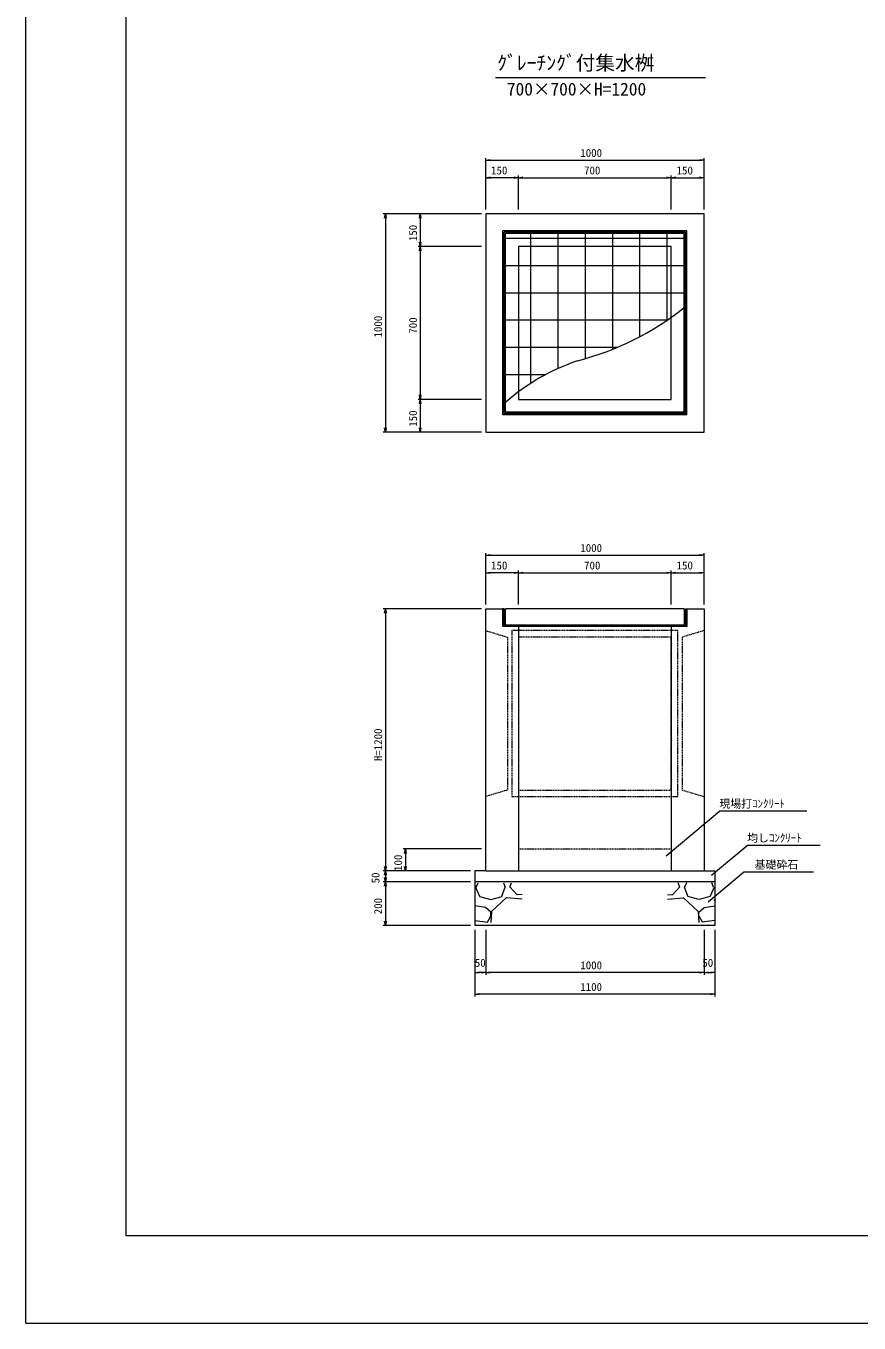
# Model space of a CAD drawing. Units: millimetres on the paper. Extents: x 0 to 841, y 0 to 594.
# Drawn here: x 0 to 190.9, y 0 to 297 of the extents above; entities that cross this region are included whole.
import ezdxf
from ezdxf.enums import TextEntityAlignment as Align

# ---------------------------------------------------------------- set-up
doc = ezdxf.new("R2010")
doc.units = ezdxf.units.MM
doc.linetypes.add('USER1', pattern=[0.375, 0.25, -0.125])
for name, color, linetype, lineweight in [('D-STR-DIM（寸法）', 7, 'Continuous', 18), ('D-STR-HTXT（旗揚げ）', 7, 'Continuous', 18), ('D-STR-STR1（構造物）', 4, 'Continuous', 18), ('D-STR-STRn（構造物）', 7, 'Continuous', 18), ('D-STR（構造物外形線）', 1, 'Continuous', 18), ('D-TTL(外枠）', 2, 'Continuous', 18), ('DEFPOINTS_2', 8, 'Continuous', 18)]:
    doc.layers.add(name, color=color, linetype=linetype, lineweight=lineweight)
doc.layers.add('D-STR-TXT（文字）', color=7, linetype='Continuous')
doc.layers.add('D-TTL-TXT（文字）', color=7, linetype='Continuous')
doc.styles.add('ＭＳ ゴシック', font='')
doc.styles.get('ＭＳ ゴシック').set_extended_font_data('MS Gothic')

msp = doc.modelspace()

# ---------------------------------------------------------------- linework, layer by layer
at = {"layer": 'D-STR-DIM（寸法）'}
for p, q in [((105.34, 255.004), (105.34, 266.754)), ((105.34, 266.254), (106.34, 266.42)), ((106.34, 266.087), (105.34, 266.254)), ((105.34, 266.254), (106.34, 266.254)), ((106.34, 266.254), (154.34, 266.254)), ((154.34, 266.42), (155.34, 266.254)), ((155.34, 266.254), (154.34, 266.087)), ((155.34, 266.254), (154.34, 266.254)), ((155.34, 255.004), (155.34, 266.754)), ((105.34, 255.004), (105.34, 262.754)), ((105.34, 262.254), (106.34, 262.42)), ((106.34, 262.087), (105.34, 262.254)), ((105.34, 262.254), (106.34, 262.254)), ((111.84, 262.254), (106.34, 262.254)), ((111.84, 262.42), (112.84, 262.254)), ((112.84, 262.254), (111.84, 262.087)), ((112.84, 262.254), (111.84, 262.254)), ((112.84, 255.004), (112.84, 262.754)), ((112.84, 255.004), (112.84, 262.754)), ((112.84, 262.254), (113.84, 262.42)), ((113.84, 262.087), (112.84, 262.254)), ((112.84, 262.254), (113.84, 262.254)), ((113.84, 262.254), (146.84, 262.254)), ((146.84, 262.42), (147.84, 262.254)), ((147.84, 262.254), (146.84, 262.087)), ((147.84, 262.254), (146.84, 262.254)), ((147.84, 255.004), (147.84, 262.754)), ((147.84, 255.004), (147.84, 262.754)), ((147.84, 262.254), (148.84, 262.42)), ((148.84, 262.087), (147.84, 262.254)), ((147.84, 262.254), (148.84, 262.254)), ((148.84, 262.254), (154.34, 262.254)), ((154.34, 262.42), (155.34, 262.254)), ((155.34, 262.254), (154.34, 262.087)), ((155.34, 262.254), (154.34, 262.254)), ((155.34, 255.004), (155.34, 262.754)), ((104.34, 254.004), (81.84, 254.004)), ((82.173, 253.004), (82.34, 254.004)), ((82.34, 254.004), (82.506, 253.004)), ((82.34, 254.004), (82.34, 253.004)), ((82.34, 253.004), (82.34, 205.004)), ((104.34, 254.004), (89.84, 254.004)), ((90.173, 253.004), (90.34, 254.004)), ((90.34, 254.004), (90.506, 253.004)), ((90.34, 254.004), (90.34, 253.004)), ((90.34, 253.004), (90.34, 247.504)), ((90.34, 246.504), (90.173, 247.504)), ((90.506, 247.504), (90.34, 246.504)), ((90.34, 246.504), (90.34, 247.504)), ((104.34, 246.504), (89.84, 246.504)), ((104.34, 246.504), (89.84, 246.504)), ((90.173, 245.504), (90.34, 246.504)), ((90.34, 246.504), (90.506, 245.504)), ((90.34, 246.504), (90.34, 245.504)), ((90.34, 245.504), (90.34, 212.504)), ((104.34, 211.504), (89.84, 211.504)), ((104.34, 211.504), (89.84, 211.504)), ((90.34, 211.504), (90.173, 212.504)), ((90.173, 210.504), (90.34, 211.504)), ((90.506, 212.504), (90.34, 211.504)), ((90.34, 211.504), (90.34, 212.504)), ((90.34, 211.504), (90.506, 210.504)), ((90.34, 211.504), (90.34, 210.504)), ((90.34, 210.504), (90.34, 205.004)), ((82.34, 204.004), (82.173, 205.004)), ((82.506, 205.004), (82.34, 204.004)), ((82.34, 204.004), (82.34, 205.004)), ((90.34, 204.004), (90.173, 205.004)), ((90.506, 205.004), (90.34, 204.004)), ((90.34, 204.004), (90.34, 205.004)), ((104.34, 204.004), (81.84, 204.004)), ((104.34, 204.004), (89.84, 204.004)), ((105.34, 164.55), (105.34, 176.3)), ((105.34, 175.8), (106.34, 175.967)), ((106.34, 175.634), (105.34, 175.8)), ((105.34, 175.8), (106.34, 175.8)), ((106.34, 175.8), (154.34, 175.8)), ((154.34, 175.967), (155.34, 175.8)), ((155.34, 175.8), (154.34, 175.634)), ((155.34, 175.8), (154.34, 175.8)), ((155.34, 164.55), (155.34, 176.3)), ((105.34, 164.55), (105.34, 172.3)), ((112.84, 164.55), (112.84, 172.3)), ((112.84, 164.55), (112.84, 172.3)), ((147.84, 164.55), (147.84, 172.3)), ((147.84, 164.55), (147.84, 172.3)), ((155.34, 164.55), (155.34, 172.3)), ((105.34, 171.8), (106.34, 171.967)), ((106.34, 171.634), (105.34, 171.8)), ((105.34, 171.8), (106.34, 171.8)), ((111.84, 171.8), (106.34, 171.8)), ((111.84, 171.967), (112.84, 171.8)), ((112.84, 171.8), (111.84, 171.634)), ((112.84, 171.8), (111.84, 171.8)), ((112.84, 171.8), (113.84, 171.967)), ((113.84, 171.634), (112.84, 171.8)), ((112.84, 171.8), (113.84, 171.8)), ((113.84, 171.8), (146.84, 171.8)), ((146.84, 171.967), (147.84, 171.8)), ((147.84, 171.8), (146.84, 171.634)), ((147.84, 171.8), (146.84, 171.8)), ((147.84, 171.8), (148.84, 171.967)), ((148.84, 171.634), (147.84, 171.8)), ((147.84, 171.8), (148.84, 171.8)), ((148.84, 171.8), (154.34, 171.8)), ((154.34, 171.967), (155.34, 171.8)), ((155.34, 171.8), (154.34, 171.634)), ((155.34, 171.8), (154.34, 171.8)), ((104.34, 163.55), (81.84, 163.55)), ((82.173, 162.55), (82.34, 163.55)), ((82.34, 163.55), (82.506, 162.55)), ((82.34, 163.55), (82.34, 162.55)), ((82.34, 162.55), (82.34, 104.55)), ((104.34, 108.55), (86.426, 108.55)), ((86.76, 107.55), (86.926, 108.55)), ((86.926, 108.55), (87.093, 107.55)), ((86.926, 108.55), (86.926, 107.55)), ((86.926, 107.55), (86.926, 104.55)), ((82.34, 103.55), (82.173, 104.55)), ((82.506, 104.55), (82.34, 103.55)), ((82.34, 103.55), (82.34, 104.55)), ((86.926, 103.55), (86.76, 104.55)), ((87.093, 104.55), (86.926, 103.55)), ((86.926, 103.55), (86.926, 104.55)), ((101.84, 103.55), (81.84, 103.55)), ((99.34, 103.55), (81.84, 103.55)), ((101.84, 101.05), (81.84, 101.05)), ((101.84, 101.05), (81.84, 101.05)), ((82.173, 102.55), (82.34, 103.55)), ((82.34, 101.05), (82.173, 102.05)), ((82.173, 100.05), (82.34, 101.05)), ((82.34, 103.55), (82.506, 102.55)), ((82.34, 103.55), (82.34, 102.55)), ((82.34, 102.55), (82.34, 102.05)), ((82.506, 102.05), (82.34, 101.05)), ((82.34, 101.05), (82.34, 102.05)), ((82.34, 101.05), (82.506, 100.05)), ((82.34, 101.05), (82.34, 100.05)), ((101.84, 103.55), (86.426, 103.55)), ((82.34, 100.05), (82.34, 92.05)), ((101.84, 91.05), (81.84, 91.05)), ((82.34, 91.05), (82.173, 92.05)), ((82.506, 92.05), (82.34, 91.05)), ((82.34, 91.05), (82.34, 92.05)), ((102.84, 90.05), (102.84, 79.757)), ((102.84, 90.05), (102.84, 74.79)), ((105.34, 90.05), (105.34, 79.757)), ((105.34, 90.05), (105.34, 79.757)), ((155.34, 90.05), (155.34, 79.757)), ((155.34, 90.05), (155.34, 79.757)), ((157.84, 90.05), (157.84, 74.79)), ((157.84, 90.05), (157.84, 79.757)), ((102.84, 80.257), (103.84, 80.424)), ((103.84, 80.091), (102.84, 80.257)), ((102.84, 80.257), (103.84, 80.257)), ((104.34, 80.257), (103.84, 80.257)), ((104.34, 80.424), (105.34, 80.257)), ((105.34, 80.257), (104.34, 80.091)), ((105.34, 80.257), (104.34, 80.257)), ((105.34, 80.257), (106.34, 80.424)), ((106.34, 80.091), (105.34, 80.257)), ((105.34, 80.257), (106.34, 80.257)), ((154.34, 80.257), (106.34, 80.257)), ((154.34, 80.424), (155.34, 80.257)), ((155.34, 80.257), (154.34, 80.091)), ((155.34, 80.257), (154.34, 80.257)), ((155.34, 80.257), (156.34, 80.424)), ((156.34, 80.091), (155.34, 80.257)), ((155.34, 80.257), (156.34, 80.257)), ((156.34, 80.257), (156.84, 80.257)), ((156.84, 80.424), (157.84, 80.257)), ((157.84, 80.257), (156.84, 80.091)), ((157.84, 80.257), (156.84, 80.257)), ((102.84, 75.29), (103.84, 75.456)), ((103.84, 75.123), (102.84, 75.29)), ((102.84, 75.29), (103.84, 75.29)), ((156.84, 75.29), (103.84, 75.29)), ((156.84, 75.456), (157.84, 75.29)), ((157.84, 75.29), (156.84, 75.123)), ((157.84, 75.29), (156.84, 75.29))]:
    msp.add_line(p, q, dxfattribs=at)
at = {"layer": 'D-STR-HTXT（旗揚げ）'}
for p, q in [((107.612, 285.166), (155.72, 285.166)), ((146.677, 106.976), (158.862, 117.191)), ((178.897, 117.191), (158.862, 117.191)), ((157.096, 102.552), (165.219, 109.362)), ((181.986, 109.362), (165.219, 109.362)), ((156.299, 96.425), (164.422, 103.234)), ((180.396, 103.234), (164.422, 103.234))]:
    msp.add_line(p, q, dxfattribs=at)
at = {"layer": 'D-STR-STR1（構造物）'}
for p, q in [((109.265, 207.929), (109.265, 250.079)), ((151.415, 250.079), (109.265, 250.079)), ((109.565, 208.229), (109.565, 249.779)), ((151.115, 249.779), (109.565, 249.779)), ((151.115, 208.229), (151.115, 249.779)), ((151.415, 207.929), (151.415, 250.079)), ((109.865, 208.529), (109.865, 249.479)), ((150.815, 249.479), (109.865, 249.479)), ((150.74, 248.35), (109.94, 248.35)), ((115.674, 246.504), (115.674, 249.404)), ((121.924, 246.504), (121.924, 249.404)), ((128.174, 246.504), (128.174, 249.404)), ((134.424, 246.504), (134.424, 249.404)), ((140.674, 246.504), (140.674, 249.404)), ((146.924, 246.504), (146.924, 249.404)), ((150.815, 208.529), (150.815, 249.479)), ((115.674, 215.174), (115.674, 246.504)), ((121.924, 218.582), (121.924, 246.504)), ((128.174, 220.832), (128.174, 246.504)), ((134.424, 222.977), (134.424, 246.504)), ((140.674, 225.875), (140.674, 246.504)), ((146.924, 229.648), (146.924, 246.504)), ((112.84, 242.1), (109.94, 242.1)), ((147.84, 242.1), (112.84, 242.1)), ((150.74, 242.1), (147.84, 242.1)), ((112.84, 235.85), (109.94, 235.85)), ((147.84, 235.85), (112.84, 235.85)), ((150.74, 235.85), (147.84, 235.85)), ((112.84, 229.6), (109.94, 229.6)), ((146.854, 229.6), (112.84, 229.6)), ((112.84, 223.35), (109.94, 223.35)), ((135.335, 223.35), (112.84, 223.35)), ((112.84, 217.1), (109.94, 217.1)), ((118.935, 217.1), (112.84, 217.1)), ((151.415, 207.929), (109.265, 207.929)), ((151.115, 208.229), (109.565, 208.229)), ((150.815, 208.529), (109.865, 208.529)), ((109.94, 210.85), (109.94, 210.85)), ((109.265, 163.55), (109.265, 159.5)), ((109.565, 163.55), (109.265, 163.55)), ((109.265, 159.65), (109.265, 163.55)), ((109.565, 159.8), (109.565, 163.55)), ((150.815, 163.55), (109.865, 163.55)), ((109.865, 159.8), (109.865, 163.55)), ((150.815, 163.55), (150.815, 159.8)), ((151.115, 163.55), (151.415, 163.55)), ((151.115, 159.8), (151.115, 163.55)), ((151.415, 163.55), (151.415, 159.5)), ((151.415, 159.65), (151.415, 163.55)), ((151.415, 159.5), (109.265, 159.5)), ((151.115, 159.8), (109.565, 159.8))]:
    msp.add_line(p, q, dxfattribs=at)
at = {"layer": 'D-STR-STR1（構造物）', "color": 7, "linetype": 'USER1'}
msp.add_line((112.84, 108.55), (147.84, 108.55), dxfattribs=at)
at = {"layer": 'D-STR-STR1（構造物）'}
for centre, radius, start, end in [((110.166, 283.475), 65.181, 284.38345, 308.4971), ((142.047, 174.239), 48.695, 108.79618, 131.25146)]:
    msp.add_arc(centre, radius, start, end, dxfattribs=at)
at = {"layer": 'D-STR-STRn（構造物）'}
for p, q in [((102.84, 103.55), (102.84, 98.55)), ((105.34, 103.55), (102.84, 103.55)), ((102.84, 103.55), (102.84, 91.05)), ((157.84, 101.05), (102.84, 101.05)), ((155.34, 103.55), (157.84, 103.55)), ((155.34, 103.55), (157.84, 103.55)), ((157.84, 103.55), (157.84, 98.55)), ((157.84, 103.55), (157.84, 91.05)), ((103.008, 99.836), (103.915, 97.72)), ((103.173, 99.839), (103.572, 100.77)), ((109.062, 97.709), (109.818, 99.826)), ((109.384, 100.77), (109.815, 99.837)), ((110.87, 99.833), (111.221, 100.77)), ((112.533, 98.046), (110.87, 99.86)), ((113.697, 98.142), (112.516, 98.039)), ((146.982, 98.142), (148.163, 98.039)), ((148.146, 98.046), (149.809, 99.86)), ((149.809, 99.833), (149.458, 100.77)), ((151.617, 97.709), (150.861, 99.826)), ((151.295, 100.77), (150.864, 99.837)), ((157.671, 99.836), (156.764, 97.72)), ((157.506, 99.839), (157.107, 100.77)), ((103.013, 96.812), (102.84, 96.87)), ((102.84, 96.723), (102.995, 96.816)), ((105.298, 95.162), (102.84, 95.531)), ((103.904, 97.706), (106.474, 96.95)), ((106.503, 94.073), (105.294, 95.131)), ((106.502, 96.949), (109.071, 97.705)), ((110.128, 97.419), (106.652, 94.244)), ((113.697, 97.096), (110.119, 97.394)), ((146.982, 97.096), (150.56, 97.394)), ((150.551, 97.419), (154.027, 94.244)), ((154.177, 96.949), (151.608, 97.705)), ((154.176, 94.073), (155.385, 95.131)), ((156.775, 97.706), (154.205, 96.95)), ((155.381, 95.162), (157.84, 95.531)), ((157.666, 96.812), (157.84, 96.87)), ((157.84, 96.723), (157.684, 96.816)), ((102.84, 92.166), (105.736, 91.818)), ((105.712, 91.818), (106.468, 93.179)), ((106.487, 93.185), (106.487, 94.092)), ((106.642, 94.238), (106.521, 91.7)), ((154.037, 94.238), (154.158, 91.7)), ((154.192, 93.185), (154.192, 94.092)), ((154.967, 91.818), (154.211, 93.179)), ((157.84, 92.166), (154.943, 91.818)), ((157.84, 91.05), (102.84, 91.05))]:
    msp.add_line(p, q, dxfattribs=at)
at = {"layer": 'D-STR（構造物外形線）'}
for p, q in [((155.34, 254.004), (105.34, 254.004)), ((105.34, 254.004), (105.34, 204.004)), ((155.34, 204.004), (155.34, 254.004)), ((147.84, 246.504), (112.84, 246.504)), ((112.84, 246.504), (112.84, 211.504)), ((147.84, 211.504), (147.84, 246.504)), ((112.84, 211.504), (147.84, 211.504)), ((105.34, 204.004), (155.34, 204.004)), ((105.34, 103.55), (105.34, 163.55)), ((105.34, 163.55), (109.265, 163.55)), ((109.265, 159.8), (109.265, 163.55)), ((109.565, 163.55), (109.565, 159.8)), ((151.115, 163.55), (151.115, 159.8)), ((151.415, 163.55), (155.34, 163.55)), ((151.415, 163.55), (151.415, 159.8)), ((155.34, 163.55), (155.34, 103.55)), ((112.84, 159.8), (112.84, 103.55)), ((147.84, 159.8), (147.84, 103.55)), ((105.34, 103.55), (155.34, 103.55))]:
    msp.add_line(p, q, dxfattribs=at)
at = {"layer": 'D-STR（構造物外形線）', "linetype": 'USER1'}
for p, q in [((105.34, 158.55), (110.34, 157.05)), ((111.34, 158.55), (111.34, 120.55)), ((149.34, 158.55), (111.34, 158.55)), ((149.34, 120.55), (149.34, 158.55)), ((155.34, 158.55), (150.34, 157.05)), ((110.34, 157.05), (110.34, 122.05)), ((112.84, 157.05), (112.84, 122.05)), ((147.84, 157.05), (112.84, 157.05)), ((147.84, 122.05), (147.84, 157.05)), ((150.34, 157.05), (150.34, 122.05)), ((110.34, 122.05), (105.34, 120.55)), ((112.84, 122.05), (147.84, 122.05)), ((150.34, 122.05), (155.34, 120.55)), ((111.34, 120.55), (149.34, 120.55))]:
    msp.add_line(p, q, dxfattribs=at)
at = {"layer": 'D-TTL(外枠）'}
for p, q in [((23, 20), (23, 574)), ((818, 20), (23, 20))]:
    msp.add_line(p, q, dxfattribs=at)
at = {"layer": 'DEFPOINTS_2'}
for q in [(0, 594), (841, 0)]:
    msp.add_line((0, 0), q, dxfattribs=at)

# ---------------------------------------------------------------- texts
at = {"layer": 'D-STR-DIM（寸法）', "style": 'ＭＳ ゴシック'}
for s, p in [('1000', (126.996, 266.454)), ('150', (106.558, 262.454)), ('700', (127.865, 262.454)), ('150', (149.058, 262.454)), ('1000', (126.996, 176)), ('150', (106.558, 172)), ('700', (127.865, 172)), ('150', (149.058, 172)), ('50', (102.834, 81.017)), ('50', (154.959, 81.017)), ('1000', (126.996, 80.457)), ('1100', (126.996, 75.49))]:
    msp.add_text(s, height=1.833, dxfattribs=at).set_placement(p, align=Align.BOTTOM_LEFT)
for s, p in [('150', (90.14, 247.722)), ('1000', (82.14, 225.66)), ('700', (90.14, 226.529)), ('150', (90.14, 205.222)), ('H=1200', (82.14, 128.664)), ('100', (86.726, 103.519)), ('50', (81.54, 100.67)), ('200', (82.14, 93.601))]:
    msp.add_text(s, height=1.833, rotation=90, dxfattribs=at).set_placement(p, align=Align.BOTTOM_LEFT)
at = {"layer": 'D-STR-TXT（文字）', "style": 'ＭＳ ゴシック'}
for s, p in [('現場打ｺﾝｸﾘｰﾄ', (158.862, 117.443)), ('均しｺﾝｸﾘｰﾄ', (165.219, 109.614)), ('基礎砕石', (166.922, 103.487))]:
    msp.add_text(s, height=1.833, dxfattribs=at).set_placement(p, align=Align.BOTTOM_LEFT)
at = {"layer": 'D-TTL-TXT（文字）', "style": 'ＭＳ ゴシック'}
for s, height, p in [('ｸﾞﾚｰﾁﾝｸﾞ付集水桝', 3.299, (107.962, 285.909)), ('700×700×H=1200', 2.933, (110.177, 280.187))]:
    msp.add_text(s, height=height, dxfattribs=at).set_placement(p, align=Align.BOTTOM_LEFT)

doc.saveas('drawing.dxf')
